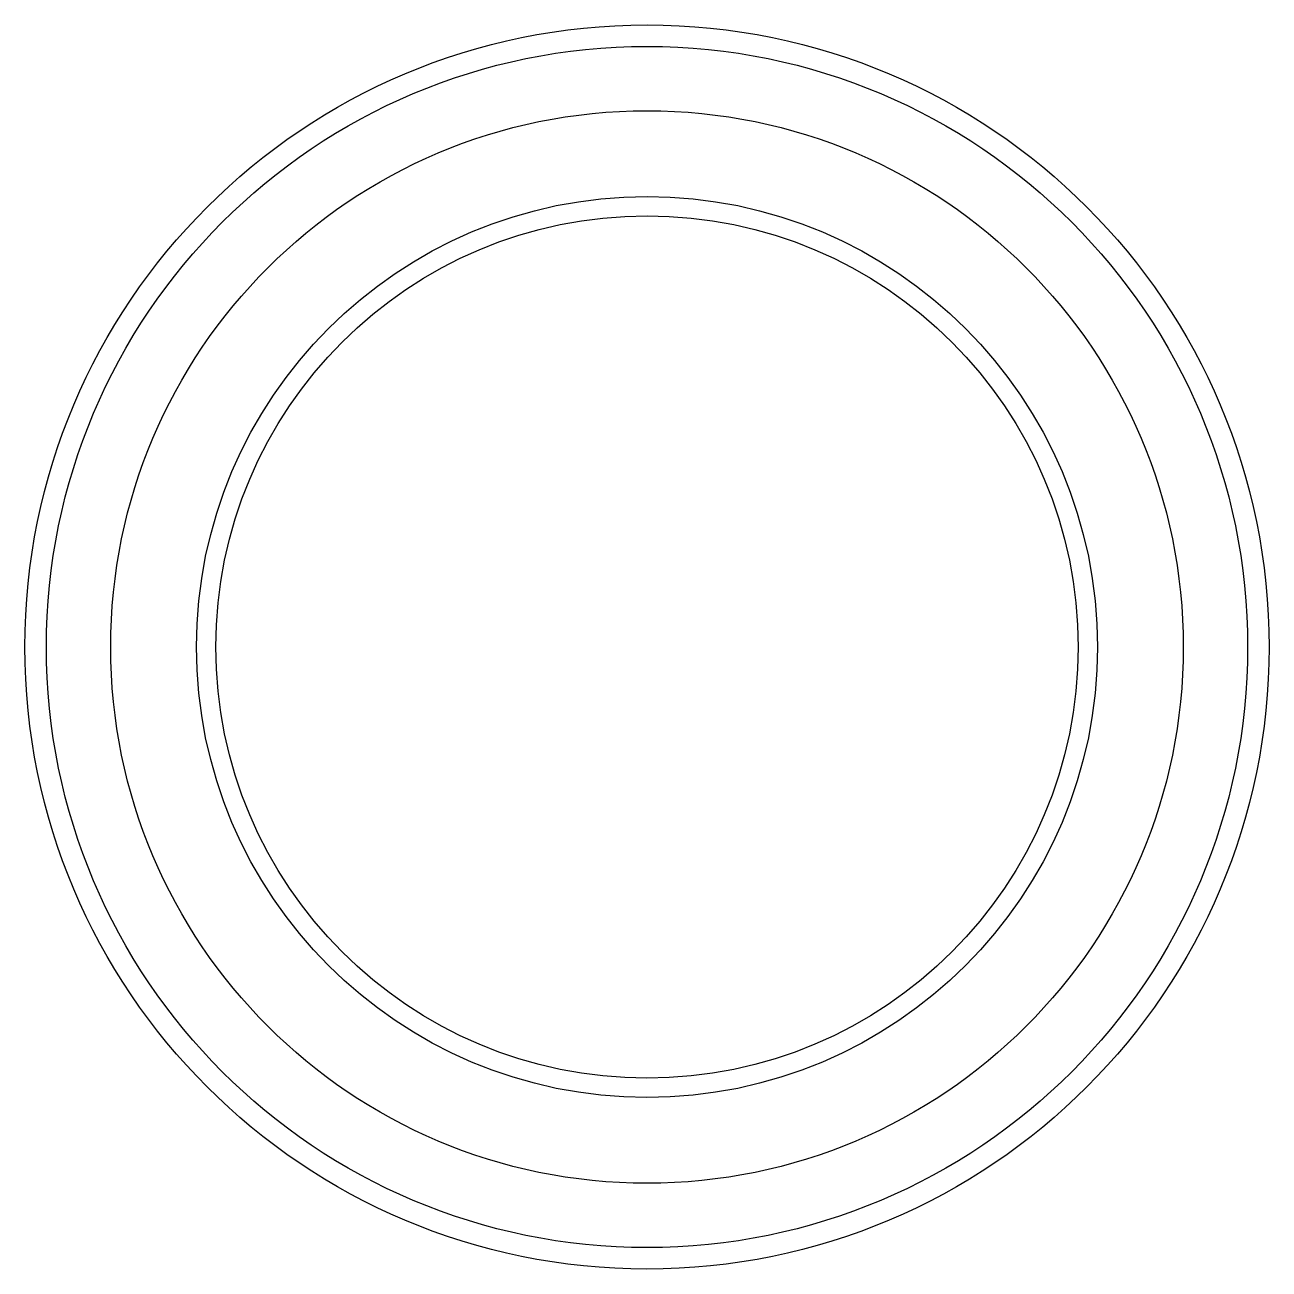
# Model space of a CAD drawing. Header units: millimetres. Extents: x -7.3 to 7.3, y -7.3 to 7.3.
import ezdxf

# ---------------------------------------------------------------- set-up
doc = ezdxf.new("R2010")
doc.units = ezdxf.units.MM
doc.layers.get('0').update_dxf_attribs({"linetype": 'CONTINUOUS'})

msp = doc.modelspace()

# ---------------------------------------------------------------- linework, layer by layer
for radius in [7.25, 7, 6.25, 5.25, 5.025]:
    msp.add_circle((0, 0), radius)

doc.saveas('drawing.dxf')
